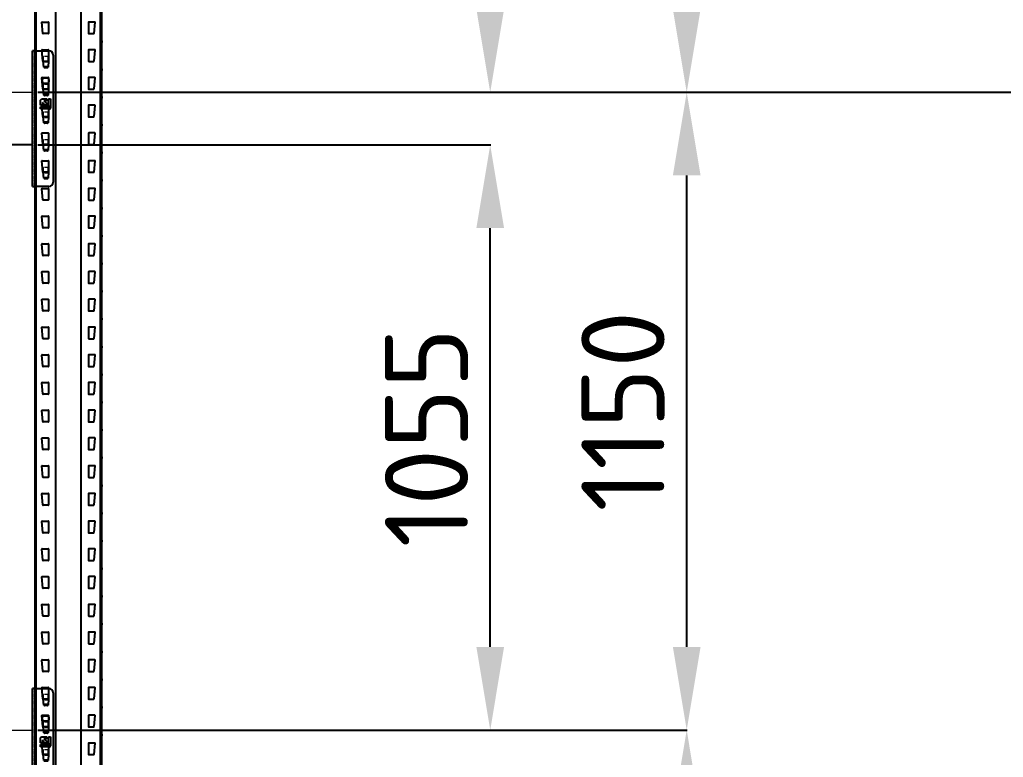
# Model space of a CAD drawing. Header units: millimetres. Extents: x 2140 to 223837, y 2113 to 170313.
# Drawn here: x 214573 to 216347, y 117655 to 118985 of the extents above; entities that cross this region are included whole.
import ezdxf

# ---------------------------------------------------------------- set-up
doc = ezdxf.new("R2010")
doc.units = ezdxf.units.MM
doc.linetypes.add('PHANTOM', pattern=[12.7, 6.35, -1.27, 1.27, -1.27, 1.27, -1.27])
doc.layers.add('0_ANNOT_Dimensions', color=7, linetype='Continuous')
doc.layers.add('2.Стойка', color=7, linetype='Continuous')
doc.layers.add('1.Балка', color=5, linetype='Continuous', lineweight=0)
doc.styles.get("Standard").update_dxf_attribs({"font": 'isocpeur.ttf'})
doc.dimstyles.new('150', dxfattribs={"dimtxt": 150, "dimasz": 150, "dimexe": 1, "dimexo": 10, "dimgap": 40, "dimtad": 1, "dimdec": 0, "dimzin": 0, "dimdsep": 46, "dimtxsty": 'Standard', "dimcen": 0.09, "dimadec": 0, "dimazin": 0, "dimtfac": 1, "dimtdec": 0, "dimtofl": 0, "dimtmove": 0, "dimatfit": 3, "dimfxl": 1, "dimtolj": 1, "dimtzin": 0, "dimarcsym": 0})

# ---------------------------------------------------------------- blocks, each defined once
blk = doc.blocks.new('*U494')
at = {"layer": '2.Стойка', "color": 0, "linetype": 'ByBlock'}
for p, q in [((-120, 0), (-120, 12200)), ((-118, 0), (-118, 12200)), ((-82.7, 0), (-82.7, 12200)), ((-37.3, 0), (-37.3, 12200)), ((-2, 0), (-2, 12200)), ((0, 0), (0, 12200)), ((-106.1, 9230.5), (-108, 9250.5)), ((-107.5, 9251), (-96.5, 9251)), ((-96, 9250.5), (-96, 9230.5)), ((-24, 9250.5), (-24, 9230.5)), ((-12.5, 9251), (-23.5, 9251)), ((-13.9, 9230.5), (-12, 9250.5)), ((-96.5, 9230), (-105.6, 9230)), ((-23.5, 9230), (-14.4, 9230)), ((-122, 9215), (-118, 9215)), ((-120, 9220.5), (-118, 9220.5)), ((-120, 9209.5), (-118, 9209.5)), ((0, 9220.5), (-2, 9220.5)), ((2, 9215), (-2, 9215)), ((0, 9209.5), (-2, 9209.5)), ((-106.1, 9180.5), (-108, 9200.5)), ((-107.5, 9201), (-96.5, 9201)), ((-96, 9200.5), (-96, 9180.5)), ((-24, 9200.5), (-24, 9180.5)), ((-12.5, 9201), (-23.5, 9201)), ((-13.9, 9180.5), (-12, 9200.5)), ((-96.5, 9180), (-105.6, 9180)), ((-23.5, 9180), (-14.4, 9180)), ((-122, 9165), (-118, 9165)), ((-120, 9170.5), (-118, 9170.5)), ((-120, 9159.5), (-118, 9159.5)), ((0, 9170.5), (-2, 9170.5)), ((2, 9165), (-2, 9165)), ((0, 9159.5), (-2, 9159.5)), ((-106.1, 9130.5), (-108, 9150.5)), ((-107.5, 9151), (-96.5, 9151)), ((-96, 9150.5), (-96, 9130.5)), ((-24, 9150.5), (-24, 9130.5)), ((-12.5, 9151), (-23.5, 9151)), ((-13.9, 9130.5), (-12, 9150.5)), ((-120, 9120.5), (-118, 9120.5)), ((-96.5, 9130), (-105.6, 9130)), ((-23.5, 9130), (-14.4, 9130)), ((0, 9120.5), (-2, 9120.5)), ((-122, 9115), (-118, 9115)), ((-120, 9109.5), (-118, 9109.5)), ((2, 9115), (-2, 9115)), ((0, 9109.5), (-2, 9109.5)), ((-106.1, 9080.5), (-108, 9100.5)), ((-107.5, 9101), (-96.5, 9101)), ((-96, 9100.5), (-96, 9080.5)), ((-24, 9100.5), (-24, 9080.5)), ((-12.5, 9101), (-23.5, 9101)), ((-13.9, 9080.5), (-12, 9100.5)), ((-120, 9070.5), (-118, 9070.5)), ((-96.5, 9080), (-105.6, 9080)), ((-23.5, 9080), (-14.4, 9080)), ((0, 9070.5), (-2, 9070.5)), ((-122, 9065), (-118, 9065)), ((-120, 9059.5), (-118, 9059.5)), ((-106.1, 9030.5), (-108, 9050.5)), ((-107.5, 9051), (-96.5, 9051)), ((-96, 9050.5), (-96, 9030.5)), ((-24, 9050.5), (-24, 9030.5)), ((-12.5, 9051), (-23.5, 9051)), ((-13.9, 9030.5), (-12, 9050.5)), ((2, 9065), (-2, 9065)), ((0, 9059.5), (-2, 9059.5)), ((-122, 9015), (-118, 9015)), ((-120, 9020.5), (-118, 9020.5)), ((-96.5, 9030), (-105.6, 9030)), ((-23.5, 9030), (-14.4, 9030)), ((0, 9020.5), (-2, 9020.5)), ((2, 9015), (-2, 9015)), ((-120, 9009.5), (-118, 9009.5)), ((-106.1, 8980.5), (-108, 9000.5)), ((-107.5, 9001), (-96.5, 9001)), ((-96, 9000.5), (-96, 8980.5)), ((-24, 9000.5), (-24, 8980.5)), ((-12.5, 9001), (-23.5, 9001)), ((-13.9, 8980.5), (-12, 9000.5)), ((0, 9009.5), (-2, 9009.5)), ((-96.5, 8980), (-105.6, 8980)), ((-23.5, 8980), (-14.4, 8980)), ((-122, 8965), (-118, 8965)), ((-120, 8970.5), (-118, 8970.5)), ((0, 8970.5), (-2, 8970.5)), ((2, 8965), (-2, 8965)), ((-120, 8959.5), (-118, 8959.5)), ((-106.1, 8930.5), (-108, 8950.5)), ((-107.5, 8951), (-96.5, 8951)), ((-96, 8950.5), (-96, 8930.5)), ((-24, 8950.5), (-24, 8930.5)), ((-12.5, 8951), (-23.5, 8951)), ((-13.9, 8930.5), (-12, 8950.5)), ((0, 8959.5), (-2, 8959.5)), ((-96.5, 8930), (-105.6, 8930)), ((-23.5, 8930), (-14.4, 8930)), ((-122, 8915), (-118, 8915)), ((-120, 8920.5), (-118, 8920.5)), ((-120, 8909.5), (-118, 8909.5)), ((0, 8920.5), (-2, 8920.5)), ((2, 8915), (-2, 8915)), ((0, 8909.5), (-2, 8909.5)), ((-106.1, 8880.5), (-108, 8900.5)), ((-107.5, 8901), (-96.5, 8901)), ((-96, 8900.5), (-96, 8880.5)), ((-24, 8900.5), (-24, 8880.5)), ((-12.5, 8901), (-23.5, 8901)), ((-13.9, 8880.5), (-12, 8900.5)), ((-96.5, 8880), (-105.6, 8880)), ((-23.5, 8880), (-14.4, 8880)), ((-122, 8865), (-118, 8865)), ((-120, 8870.5), (-118, 8870.5)), ((-120, 8859.5), (-118, 8859.5)), ((0, 8870.5), (-2, 8870.5)), ((2, 8865), (-2, 8865)), ((0, 8859.5), (-2, 8859.5)), ((-106.1, 8830.5), (-108, 8850.5)), ((-107.5, 8851), (-96.5, 8851)), ((-96, 8850.5), (-96, 8830.5)), ((-24, 8850.5), (-24, 8830.5)), ((-12.5, 8851), (-23.5, 8851)), ((-13.9, 8830.5), (-12, 8850.5)), ((-120, 8820.5), (-118, 8820.5)), ((-96.5, 8830), (-105.6, 8830)), ((-23.5, 8830), (-14.4, 8830)), ((0, 8820.5), (-2, 8820.5)), ((-122, 8815), (-118, 8815)), ((-120, 8809.5), (-118, 8809.5)), ((-107.5, 8801), (-96.5, 8801)), ((-12.5, 8801), (-23.5, 8801)), ((2, 8815), (-2, 8815)), ((0, 8809.5), (-2, 8809.5)), ((-106.1, 8780.5), (-108, 8800.5)), ((-96, 8800.5), (-96, 8780.5)), ((-24, 8800.5), (-24, 8780.5)), ((-13.9, 8780.5), (-12, 8800.5)), ((-120, 8770.5), (-118, 8770.5)), ((-96.5, 8780), (-105.6, 8780)), ((-23.5, 8780), (-14.4, 8780)), ((0, 8770.5), (-2, 8770.5)), ((-122, 8765), (-118, 8765)), ((-120, 8759.5), (-118, 8759.5)), ((-106.1, 8730.5), (-108, 8750.5)), ((-107.5, 8751), (-96.5, 8751)), ((-96, 8750.5), (-96, 8730.5)), ((-24, 8750.5), (-24, 8730.5)), ((-12.5, 8751), (-23.5, 8751)), ((-13.9, 8730.5), (-12, 8750.5)), ((2, 8765), (-2, 8765)), ((0, 8759.5), (-2, 8759.5)), ((-96.5, 8730), (-105.6, 8730)), ((-23.5, 8730), (-14.4, 8730)), ((-122, 8715), (-118, 8715)), ((-120, 8720.5), (-118, 8720.5)), ((0, 8720.5), (-2, 8720.5)), ((2, 8715), (-2, 8715)), ((-120, 8709.5), (-118, 8709.5)), ((-106.1, 8680.5), (-108, 8700.5)), ((-107.5, 8701), (-96.5, 8701)), ((-96, 8700.5), (-96, 8680.5)), ((-24, 8700.5), (-24, 8680.5)), ((-12.5, 8701), (-23.5, 8701)), ((-13.9, 8680.5), (-12, 8700.5)), ((0, 8709.5), (-2, 8709.5)), ((-96.5, 8680), (-105.6, 8680)), ((-23.5, 8680), (-14.4, 8680)), ((-122, 8665), (-118, 8665)), ((-120, 8670.5), (-118, 8670.5)), ((-120, 8659.5), (-118, 8659.5)), ((0, 8670.5), (-2, 8670.5)), ((2, 8665), (-2, 8665)), ((0, 8659.5), (-2, 8659.5)), ((-106.1, 8630.5), (-108, 8650.5)), ((-107.5, 8651), (-96.5, 8651)), ((-96, 8650.5), (-96, 8630.5)), ((-24, 8650.5), (-24, 8630.5)), ((-12.5, 8651), (-23.5, 8651)), ((-13.9, 8630.5), (-12, 8650.5)), ((-96.5, 8630), (-105.6, 8630)), ((-23.5, 8630), (-14.4, 8630)), ((-122, 8615), (-118, 8615)), ((-120, 8620.5), (-118, 8620.5)), ((-120, 8609.5), (-118, 8609.5)), ((0, 8620.5), (-2, 8620.5)), ((2, 8615), (-2, 8615)), ((0, 8609.5), (-2, 8609.5)), ((-106.1, 8580.5), (-108, 8600.5)), ((-107.5, 8601), (-96.5, 8601)), ((-96, 8600.5), (-96, 8580.5)), ((-24, 8600.5), (-24, 8580.5)), ((-12.5, 8601), (-23.5, 8601)), ((-13.9, 8580.5), (-12, 8600.5)), ((-120, 8570.5), (-118, 8570.5)), ((-96.5, 8580), (-105.6, 8580)), ((-23.5, 8580), (-14.4, 8580)), ((0, 8570.5), (-2, 8570.5)), ((-122, 8565), (-118, 8565)), ((-120, 8559.5), (-118, 8559.5)), ((2, 8565), (-2, 8565)), ((0, 8559.5), (-2, 8559.5)), ((-106.1, 8530.5), (-108, 8550.5)), ((-107.5, 8551), (-96.5, 8551)), ((-96, 8550.5), (-96, 8530.5)), ((-24, 8550.5), (-24, 8530.5)), ((-12.5, 8551), (-23.5, 8551)), ((-13.9, 8530.5), (-12, 8550.5)), ((-120, 8520.5), (-118, 8520.5)), ((-96.5, 8530), (-105.6, 8530)), ((-23.5, 8530), (-14.4, 8530)), ((0, 8520.5), (-2, 8520.5)), ((-122, 8515), (-118, 8515)), ((-120, 8509.5), (-118, 8509.5)), ((-106.1, 8480.5), (-108, 8500.5)), ((-107.5, 8501), (-96.5, 8501)), ((-96, 8500.5), (-96, 8480.5)), ((-24, 8500.5), (-24, 8480.5)), ((-12.5, 8501), (-23.5, 8501)), ((-13.9, 8480.5), (-12, 8500.5)), ((2, 8515), (-2, 8515)), ((0, 8509.5), (-2, 8509.5)), ((-122, 8465), (-118, 8465)), ((-120, 8470.5), (-118, 8470.5)), ((-96.5, 8480), (-105.6, 8480)), ((-23.5, 8480), (-14.4, 8480)), ((0, 8470.5), (-2, 8470.5)), ((2, 8465), (-2, 8465)), ((-120, 8459.5), (-118, 8459.5)), ((-106.1, 8430.5), (-108, 8450.5)), ((-107.5, 8451), (-96.5, 8451)), ((-96, 8450.5), (-96, 8430.5)), ((-24, 8450.5), (-24, 8430.5)), ((-12.5, 8451), (-23.5, 8451)), ((-13.9, 8430.5), (-12, 8450.5)), ((0, 8459.5), (-2, 8459.5)), ((-96.5, 8430), (-105.6, 8430)), ((-23.5, 8430), (-14.4, 8430)), ((-122, 8415), (-118, 8415)), ((-120, 8420.5), (-118, 8420.5)), ((0, 8420.5), (-2, 8420.5)), ((2, 8415), (-2, 8415)), ((-120, 8409.5), (-118, 8409.5)), ((-106.1, 8380.5), (-108, 8400.5)), ((-107.5, 8401), (-96.5, 8401)), ((-96, 8400.5), (-96, 8380.5)), ((-24, 8400.5), (-24, 8380.5)), ((-12.5, 8401), (-23.5, 8401)), ((-13.9, 8380.5), (-12, 8400.5)), ((0, 8409.5), (-2, 8409.5)), ((-96.5, 8380), (-105.6, 8380)), ((-23.5, 8380), (-14.4, 8380)), ((-122, 8365), (-118, 8365)), ((-120, 8370.5), (-118, 8370.5)), ((-120, 8359.5), (-118, 8359.5)), ((0, 8370.5), (-2, 8370.5)), ((2, 8365), (-2, 8365)), ((0, 8359.5), (-2, 8359.5)), ((-106.1, 8330.5), (-108, 8350.5)), ((-107.5, 8351), (-96.5, 8351)), ((-96, 8350.5), (-96, 8330.5)), ((-24, 8350.5), (-24, 8330.5)), ((-12.5, 8351), (-23.5, 8351)), ((-13.9, 8330.5), (-12, 8350.5)), ((-96.5, 8330), (-105.6, 8330)), ((-23.5, 8330), (-14.4, 8330)), ((-122, 8315), (-118, 8315)), ((-120, 8320.5), (-118, 8320.5)), ((-120, 8309.5), (-118, 8309.5)), ((0, 8320.5), (-2, 8320.5)), ((2, 8315), (-2, 8315)), ((0, 8309.5), (-2, 8309.5)), ((-106.1, 8280.5), (-108, 8300.5)), ((-107.5, 8301), (-96.5, 8301)), ((-96, 8300.5), (-96, 8280.5)), ((-24, 8300.5), (-24, 8280.5)), ((-12.5, 8301), (-23.5, 8301)), ((-13.9, 8280.5), (-12, 8300.5)), ((-120, 8270.5), (-118, 8270.5)), ((-96.5, 8280), (-105.6, 8280)), ((-23.5, 8280), (-14.4, 8280)), ((0, 8270.5), (-2, 8270.5)), ((-122, 8265), (-118, 8265)), ((-120, 8259.5), (-118, 8259.5)), ((-107.5, 8251), (-96.5, 8251)), ((-12.5, 8251), (-23.5, 8251)), ((2, 8265), (-2, 8265)), ((0, 8259.5), (-2, 8259.5)), ((-106.1, 8230.5), (-108, 8250.5)), ((-96, 8250.5), (-96, 8230.5)), ((-24, 8250.5), (-24, 8230.5)), ((-13.9, 8230.5), (-12, 8250.5)), ((-120, 8220.5), (-118, 8220.5)), ((-96.5, 8230), (-105.6, 8230)), ((-23.5, 8230), (-14.4, 8230)), ((0, 8220.5), (-2, 8220.5)), ((-122, 8215), (-118, 8215)), ((-120, 8209.5), (-118, 8209.5)), ((-106.1, 8180.5), (-108, 8200.5)), ((-107.5, 8201), (-96.5, 8201)), ((-96, 8200.5), (-96, 8180.5)), ((-24, 8200.5), (-24, 8180.5)), ((-12.5, 8201), (-23.5, 8201)), ((-13.9, 8180.5), (-12, 8200.5)), ((2, 8215), (-2, 8215)), ((0, 8209.5), (-2, 8209.5)), ((-96.5, 8180), (-105.6, 8180)), ((-23.5, 8180), (-14.4, 8180)), ((-122, 8165), (-118, 8165)), ((-120, 8170.5), (-118, 8170.5)), ((0, 8170.5), (-2, 8170.5)), ((2, 8165), (-2, 8165)), ((-120, 8159.5), (-118, 8159.5)), ((-106.1, 8130.5), (-108, 8150.5)), ((-107.5, 8151), (-96.5, 8151)), ((-96, 8150.5), (-96, 8130.5)), ((-24, 8150.5), (-24, 8130.5)), ((-12.5, 8151), (-23.5, 8151)), ((-13.9, 8130.5), (-12, 8150.5)), ((0, 8159.5), (-2, 8159.5)), ((-96.5, 8130), (-105.6, 8130)), ((-23.5, 8130), (-14.4, 8130)), ((-122, 8115), (-118, 8115)), ((-120, 8120.5), (-118, 8120.5)), ((-120, 8109.5), (-118, 8109.5)), ((0, 8120.5), (-2, 8120.5)), ((2, 8115), (-2, 8115)), ((0, 8109.5), (-2, 8109.5)), ((-106.1, 8080.5), (-108, 8100.5)), ((-107.5, 8101), (-96.5, 8101)), ((-96, 8100.5), (-96, 8080.5)), ((-24, 8100.5), (-24, 8080.5)), ((-12.5, 8101), (-23.5, 8101)), ((-13.9, 8080.5), (-12, 8100.5)), ((-96.5, 8080), (-105.6, 8080)), ((-23.5, 8080), (-14.4, 8080)), ((-122, 8065), (-118, 8065)), ((-120, 8070.5), (-118, 8070.5)), ((-120, 8059.5), (-118, 8059.5)), ((0, 8070.5), (-2, 8070.5)), ((2, 8065), (-2, 8065)), ((0, 8059.5), (-2, 8059.5)), ((-106.1, 8030.5), (-108, 8050.5)), ((-107.5, 8051), (-96.5, 8051)), ((-96, 8050.5), (-96, 8030.5)), ((-24, 8050.5), (-24, 8030.5)), ((-12.5, 8051), (-23.5, 8051)), ((-13.9, 8030.5), (-12, 8050.5)), ((-120, 8020.5), (-118, 8020.5)), ((-96.5, 8030), (-105.6, 8030)), ((-23.5, 8030), (-14.4, 8030)), ((0, 8020.5), (-2, 8020.5)), ((-122, 8015), (-118, 8015)), ((-120, 8009.5), (-118, 8009.5)), ((2, 8015), (-2, 8015)), ((0, 8009.5), (-2, 8009.5)), ((-106.1, 7980.5), (-108, 8000.5)), ((-107.5, 8001), (-96.5, 8001)), ((-96, 8000.5), (-96, 7980.5)), ((-24, 8000.5), (-24, 7980.5)), ((-12.5, 8001), (-23.5, 8001)), ((-13.9, 7980.5), (-12, 8000.5)), ((-120, 7970.5), (-118, 7970.5)), ((-96.5, 7980), (-105.6, 7980)), ((-23.5, 7980), (-14.4, 7980)), ((0, 7970.5), (-2, 7970.5)), ((-122, 7965), (-118, 7965)), ((-120, 7959.5), (-118, 7959.5)), ((-106.1, 7930.5), (-108, 7950.5)), ((-107.5, 7951), (-96.5, 7951)), ((-96, 7950.5), (-96, 7930.5)), ((-24, 7950.5), (-24, 7930.5)), ((-12.5, 7951), (-23.5, 7951)), ((-13.9, 7930.5), (-12, 7950.5)), ((2, 7965), (-2, 7965)), ((0, 7959.5), (-2, 7959.5)), ((-96.5, 7930), (-105.6, 7930)), ((-23.5, 7930), (-14.4, 7930))]:
    blk.add_line(p, q, dxfattribs=at)
for centre, start, end in [((-107.5, 9250.5), 90, 185.4403), ((-96.5, 9250.5), 0, 90), ((-23.5, 9250.5), 90, 180), ((-12.5, 9250.5), 354.5597, 90), ((-105.6, 9230.5), 185.4403, 270), ((-96.5, 9230.5), 270, 0), ((-23.5, 9230.5), 180, 270), ((-14.4, 9230.5), 270, 354.5597), ((-107.5, 9200.5), 90, 185.4403), ((-96.5, 9200.5), 0, 90), ((-23.5, 9200.5), 90, 180), ((-12.5, 9200.5), 354.5597, 90), ((-105.6, 9180.5), 185.4403, 270), ((-96.5, 9180.5), 270, 0), ((-23.5, 9180.5), 180, 270), ((-14.4, 9180.5), 270, 354.5597), ((-107.5, 9150.5), 90, 185.4403), ((-96.5, 9150.5), 0, 90), ((-23.5, 9150.5), 90, 180), ((-12.5, 9150.5), 354.5597, 90), ((-105.6, 9130.5), 185.4403, 270), ((-96.5, 9130.5), 270, 0), ((-23.5, 9130.5), 180, 270), ((-14.4, 9130.5), 270, 354.5597), ((-107.5, 9100.5), 90, 185.4403), ((-96.5, 9100.5), 0, 90), ((-23.5, 9100.5), 90, 180), ((-12.5, 9100.5), 354.5597, 90), ((-105.6, 9080.5), 185.4403, 270), ((-96.5, 9080.5), 270, 0), ((-23.5, 9080.5), 180, 270), ((-14.4, 9080.5), 270, 354.5597), ((-107.5, 9050.5), 90, 185.4403), ((-96.5, 9050.5), 0, 90), ((-23.5, 9050.5), 90, 180), ((-12.5, 9050.5), 354.5597, 90), ((-105.6, 9030.5), 185.4403, 270), ((-96.5, 9030.5), 270, 0), ((-23.5, 9030.5), 180, 270), ((-14.4, 9030.5), 270, 354.5597), ((-107.5, 9000.5), 90, 185.4403), ((-96.5, 9000.5), 0, 90), ((-23.5, 9000.5), 90, 180), ((-12.5, 9000.5), 354.5597, 90), ((-105.6, 8980.5), 185.4403, 270), ((-96.5, 8980.5), 270, 0), ((-23.5, 8980.5), 180, 270), ((-14.4, 8980.5), 270, 354.5597), ((-107.5, 8950.5), 90, 185.4403), ((-96.5, 8950.5), 0, 90), ((-23.5, 8950.5), 90, 180), ((-12.5, 8950.5), 354.5597, 90), ((-105.6, 8930.5), 185.4403, 270), ((-96.5, 8930.5), 270, 0), ((-23.5, 8930.5), 180, 270), ((-14.4, 8930.5), 270, 354.5597), ((-107.5, 8900.5), 90, 185.4403), ((-96.5, 8900.5), 0, 90), ((-23.5, 8900.5), 90, 180), ((-12.5, 8900.5), 354.5597, 90), ((-105.6, 8880.5), 185.4403, 270), ((-96.5, 8880.5), 270, 0), ((-23.5, 8880.5), 180, 270), ((-14.4, 8880.5), 270, 354.5597), ((-107.5, 8850.5), 90, 185.4403), ((-96.5, 8850.5), 0, 90), ((-23.5, 8850.5), 90, 180), ((-12.5, 8850.5), 354.5597, 90), ((-105.6, 8830.5), 185.4403, 270), ((-96.5, 8830.5), 270, 0), ((-23.5, 8830.5), 180, 270), ((-14.4, 8830.5), 270, 354.5597), ((-107.5, 8800.5), 90, 185.4403), ((-96.5, 8800.5), 0, 90), ((-23.5, 8800.5), 90, 180), ((-12.5, 8800.5), 354.5597, 90), ((-105.6, 8780.5), 185.4403, 270), ((-96.5, 8780.5), 270, 0), ((-23.5, 8780.5), 180, 270), ((-14.4, 8780.5), 270, 354.5597), ((-107.5, 8750.5), 90, 185.4403), ((-96.5, 8750.5), 0, 90), ((-23.5, 8750.5), 90, 180), ((-12.5, 8750.5), 354.5597, 90), ((-105.6, 8730.5), 185.4403, 270), ((-96.5, 8730.5), 270, 0), ((-23.5, 8730.5), 180, 270), ((-14.4, 8730.5), 270, 354.5597), ((-107.5, 8700.5), 90, 185.4403), ((-96.5, 8700.5), 0, 90), ((-23.5, 8700.5), 90, 180), ((-12.5, 8700.5), 354.5597, 90), ((-105.6, 8680.5), 185.4403, 270), ((-96.5, 8680.5), 270, 0), ((-23.5, 8680.5), 180, 270), ((-14.4, 8680.5), 270, 354.5597), ((-107.5, 8650.5), 90, 185.4403), ((-96.5, 8650.5), 0, 90), ((-23.5, 8650.5), 90, 180), ((-12.5, 8650.5), 354.5597, 90), ((-105.6, 8630.5), 185.4403, 270), ((-96.5, 8630.5), 270, 0), ((-23.5, 8630.5), 180, 270), ((-14.4, 8630.5), 270, 354.5597), ((-107.5, 8600.5), 90, 185.4403), ((-96.5, 8600.5), 0, 90), ((-23.5, 8600.5), 90, 180), ((-12.5, 8600.5), 354.5597, 90), ((-105.6, 8580.5), 185.4403, 270), ((-96.5, 8580.5), 270, 0), ((-23.5, 8580.5), 180, 270), ((-14.4, 8580.5), 270, 354.5597), ((-107.5, 8550.5), 90, 185.4403), ((-96.5, 8550.5), 0, 90), ((-23.5, 8550.5), 90, 180), ((-12.5, 8550.5), 354.5597, 90), ((-105.6, 8530.5), 185.4403, 270), ((-96.5, 8530.5), 270, 0), ((-23.5, 8530.5), 180, 270), ((-14.4, 8530.5), 270, 354.5597), ((-107.5, 8500.5), 90, 185.4403), ((-96.5, 8500.5), 0, 90), ((-23.5, 8500.5), 90, 180), ((-12.5, 8500.5), 354.5597, 90), ((-105.6, 8480.5), 185.4403, 270), ((-96.5, 8480.5), 270, 0), ((-23.5, 8480.5), 180, 270), ((-14.4, 8480.5), 270, 354.5597), ((-107.5, 8450.5), 90, 185.4403), ((-96.5, 8450.5), 0, 90), ((-23.5, 8450.5), 90, 180), ((-12.5, 8450.5), 354.5597, 90), ((-105.6, 8430.5), 185.4403, 270), ((-96.5, 8430.5), 270, 0), ((-23.5, 8430.5), 180, 270), ((-14.4, 8430.5), 270, 354.5597), ((-107.5, 8400.5), 90, 185.4403), ((-96.5, 8400.5), 0, 90), ((-23.5, 8400.5), 90, 180), ((-12.5, 8400.5), 354.5597, 90), ((-105.6, 8380.5), 185.4403, 270), ((-96.5, 8380.5), 270, 0), ((-23.5, 8380.5), 180, 270), ((-14.4, 8380.5), 270, 354.5597), ((-107.5, 8350.5), 90, 185.4403), ((-96.5, 8350.5), 0, 90), ((-23.5, 8350.5), 90, 180), ((-12.5, 8350.5), 354.5597, 90), ((-105.6, 8330.5), 185.4403, 270), ((-96.5, 8330.5), 270, 0), ((-23.5, 8330.5), 180, 270), ((-14.4, 8330.5), 270, 354.5597), ((-107.5, 8300.5), 90, 185.4403), ((-96.5, 8300.5), 0, 90), ((-23.5, 8300.5), 90, 180), ((-12.5, 8300.5), 354.5597, 90), ((-105.6, 8280.5), 185.4403, 270), ((-96.5, 8280.5), 270, 0), ((-23.5, 8280.5), 180, 270), ((-14.4, 8280.5), 270, 354.5597), ((-107.5, 8250.5), 90, 185.4403), ((-96.5, 8250.5), 0, 90), ((-23.5, 8250.5), 90, 180), ((-12.5, 8250.5), 354.5597, 90), ((-105.6, 8230.5), 185.4403, 270), ((-96.5, 8230.5), 270, 0), ((-23.5, 8230.5), 180, 270), ((-14.4, 8230.5), 270, 354.5597), ((-107.5, 8200.5), 90, 185.4403), ((-96.5, 8200.5), 0, 90), ((-23.5, 8200.5), 90, 180), ((-12.5, 8200.5), 354.5597, 90), ((-105.6, 8180.5), 185.4403, 270), ((-96.5, 8180.5), 270, 0), ((-23.5, 8180.5), 180, 270), ((-14.4, 8180.5), 270, 354.5597), ((-107.5, 8150.5), 90, 185.4403), ((-96.5, 8150.5), 0, 90), ((-23.5, 8150.5), 90, 180), ((-12.5, 8150.5), 354.5597, 90), ((-105.6, 8130.5), 185.4403, 270), ((-96.5, 8130.5), 270, 0), ((-23.5, 8130.5), 180, 270), ((-14.4, 8130.5), 270, 354.5597), ((-107.5, 8100.5), 90, 185.4403), ((-96.5, 8100.5), 0, 90), ((-23.5, 8100.5), 90, 180), ((-12.5, 8100.5), 354.5597, 90), ((-105.6, 8080.5), 185.4403, 270), ((-96.5, 8080.5), 270, 0), ((-23.5, 8080.5), 180, 270), ((-14.4, 8080.5), 270, 354.5597), ((-107.5, 8050.5), 90, 185.4403), ((-96.5, 8050.5), 0, 90), ((-23.5, 8050.5), 90, 180), ((-12.5, 8050.5), 354.5597, 90), ((-105.6, 8030.5), 185.4403, 270), ((-96.5, 8030.5), 270, 0), ((-23.5, 8030.5), 180, 270), ((-14.4, 8030.5), 270, 354.5597), ((-107.5, 8000.5), 90, 185.4403), ((-96.5, 8000.5), 0, 90), ((-23.5, 8000.5), 90, 180), ((-12.5, 8000.5), 354.5597, 90), ((-105.6, 7980.5), 185.4403, 270), ((-96.5, 7980.5), 270, 0), ((-23.5, 7980.5), 180, 270), ((-14.4, 7980.5), 270, 354.5597), ((-107.5, 7950.5), 90, 185.4403), ((-96.5, 7950.5), 0, 90), ((-23.5, 7950.5), 90, 180), ((-12.5, 7950.5), 354.5597, 90), ((-105.6, 7930.5), 185.4403, 270), ((-96.5, 7930.5), 270, 0), ((-23.5, 7930.5), 180, 270), ((-14.4, 7930.5), 270, 354.5597)]:
    blk.add_arc(centre, 0.5, start, end, dxfattribs=at)
blk = doc.blocks.new('*U1726')
at = {"layer": '1.Балка', "color": 0, "linetype": 'Continuous', "lineweight": 25}
for p, q in [((2705, -210.7), (2705, 34.3)), ((2712.5, 34.3), (2705, 34.3)), ((2712.5, 34.3), (2734.5, 34.3)), ((2724.6, 15.8), (2724.6, 23.6)), ((2734.2, 15.8), (2734.2, 23.6)), ((2742.5, 26.3), (2742.5, -202.7)), ((2725.6, 4.4), (2724.6, 15.8)), ((2732.4, 5.3), (2726.4, 5.3)), ((2732.2, 3.5), (2726.6, 3.5)), ((2734.2, 15.8), (2733.2, 4.4)), ((2724.9, -14.7), (2732.5, -14.7)), ((2724.6, -34.2), (2724.6, -26.4)), ((2725.6, -45.6), (2724.6, -34.2)), ((2732.5, -24.7), (2724.9, -24.7)), ((2734.2, -34.2), (2733.2, -45.6)), ((2734.2, -34.2), (2734.2, -26.4)), ((2719.5, -54.9), (2721.8, -52.7)), ((2721.8, -52.7), (2730.8, -52.7)), ((2732.4, -44.7), (2726.4, -44.7)), ((2732.2, -46.5), (2726.6, -46.5)), ((2730.8, -52.7), (2730.8, -56.2)), ((2733.8, -66.9), (2733.8, -52.7)), ((2733.8, -52.7), (2737.5, -52.7)), ((2737.5, -52.7), (2737.5, -69.2)), ((2719.5, -63.9), (2719.5, -54.9)), ((2723, -63.9), (2719.5, -63.9)), ((2719.5, -70.7), (2719.5, -66.9)), ((2719.5, -66.9), (2733.8, -66.9)), ((2736, -70.7), (2719.5, -70.7)), ((2728, -64), (2723, -59)), ((2723, -59), (2723, -63.9)), ((2725.8, -56.2), (2730.9, -61.2)), ((2730.8, -56.2), (2725.8, -56.2)), ((2730.9, -61.2), (2728, -64)), ((2724.6, -84.2), (2724.6, -76.4)), ((2725.6, -95.6), (2724.6, -84.2)), ((2734.2, -84.2), (2733.2, -95.6)), ((2734.2, -84.2), (2734.2, -76.4)), ((2732.4, -94.7), (2726.4, -94.7)), ((2732.2, -96.5), (2726.6, -96.5)), ((2705, -135.7), (5, -135.7)), ((2724.6, -134.2), (2724.6, -126.4)), ((2725.6, -145.6), (2724.6, -134.2)), ((2734.2, -134.2), (2733.2, -145.6)), ((2734.2, -134.2), (2734.2, -126.4)), ((2732.4, -144.7), (2726.4, -144.7)), ((2732.2, -146.5), (2726.6, -146.5)), ((2724.6, -184.2), (2724.6, -176.4)), ((2734.2, -184.2), (2734.2, -176.4)), ((2725.6, -195.6), (2724.6, -184.2)), ((2732.4, -194.7), (2726.4, -194.7)), ((2734.2, -184.2), (2733.2, -195.6)), ((2705, -210.7), (2712.5, -210.7)), ((2734.5, -210.7), (2712.5, -210.7)), ((2732.2, -196.5), (2726.6, -196.5))]:
    blk.add_line(p, q, dxfattribs=at)
at = {"layer": '1.Балка', "color": 0, "linetype": 'PHANTOM', "lineweight": 18}
for p, q in [((2709, -210.7), (2709, 34.3)), ((2734.2, 23.6), (2724.6, 23.6)), ((2734.2, 15.7), (2724.6, 15.7)), ((2734.1, 14.7), (2724.7, 14.7)), ((2734, 13.5), (2724.8, 13.5)), ((2734.2, -26.4), (2724.6, -26.4)), ((2734.2, -34.3), (2724.6, -34.3)), ((2734.1, -35.3), (2724.7, -35.3)), ((2734, -36.5), (2724.8, -36.5)), ((2734.2, -76.4), (2724.6, -76.4)), ((2734.2, -84.3), (2724.6, -84.3)), ((2734.1, -85.3), (2724.7, -85.3)), ((2734, -86.5), (2724.8, -86.5)), ((2734.2, -126.4), (2724.6, -126.4)), ((2734.2, -134.3), (2724.6, -134.3)), ((2734.1, -135.3), (2724.7, -135.3)), ((2734, -136.5), (2724.8, -136.5)), ((2734.2, -176.4), (2724.6, -176.4)), ((2734.2, -184.3), (2724.6, -184.3)), ((2734.1, -185.3), (2724.7, -185.3)), ((2734, -186.5), (2724.8, -186.5))]:
    blk.add_line(p, q, dxfattribs=at)
at = {"layer": '1.Балка', "color": 0}
blk.add_line((5, -40.7), (2705, -40.7), dxfattribs=at)
at = {"layer": '1.Балка', "color": 0, "linetype": 'Continuous', "lineweight": 25}
for centre, radius, start, end in [((2734.5, 26.3), 8, 0.0004, 89.9997), ((2726.4, 6.3), 0.99, 185.9117, 270.8038), ((2726.6, 4.5), 1.03, 183.6643, 268.5085), ((2726.6, 4.5), 1, 185.0015, 269.9986), ((2732.2, 4.5), 1.03, 271.4915, 356.3357), ((2732.2, 4.5), 1, 269.9955, 355.0045), ((2732.4, 6.3), 0.99, 269.1962, 354.0883), ((2728.2, -19.7), 6, 123.5568, 236.4432), ((2729.2, -19.7), 6, 303.5568, 56.4432), ((2726.4, -43.7), 0.99, 185.9116, 270.8034), ((2726.6, -45.5), 1.03, 183.6646, 268.5085), ((2726.6, -45.5), 1, 185.0015, 269.9986), ((2732.2, -45.5), 1.03, 271.4915, 356.3354), ((2732.2, -45.5), 1, 269.9955, 355.0045), ((2732.4, -43.7), 0.99, 269.1966, 354.0884), ((2736, -69.2), 1.5, 270, 359.9996), ((2726.4, -93.7), 0.99, 185.9118, 270.8034), ((2726.6, -95.5), 1.03, 183.6645, 268.5084), ((2726.6, -95.5), 1, 185.0015, 269.9986), ((2732.2, -95.5), 1.03, 271.4916, 356.3355), ((2732.2, -95.5), 1, 269.9955, 355.0044), ((2732.4, -93.7), 0.99, 269.1966, 354.0882), ((2726.4, -143.7), 0.99, 185.9119, 270.8034), ((2726.6, -145.5), 1.03, 183.6645, 268.5083), ((2726.6, -145.5), 1, 185.0015, 269.9986), ((2732.2, -145.5), 1.03, 271.4917, 356.3355), ((2732.2, -145.5), 1, 269.9955, 355.0045), ((2732.4, -143.7), 0.99, 269.1966, 354.0881), ((2726.4, -193.7), 0.99, 185.9116, 270.8034), ((2732.4, -193.7), 0.99, 269.1966, 354.0884), ((2726.6, -195.5), 1.03, 183.6643, 268.5085), ((2726.6, -195.5), 1, 185.0015, 269.9986), ((2732.2, -195.5), 1.03, 271.4915, 356.3357), ((2732.2, -195.5), 1, 269.9955, 355.0045), ((2734.5, -202.7), 8, 270.0003, 359.9996)]:
    blk.add_arc(centre, radius, start, end, dxfattribs=at)
blk = doc.blocks.new('*D1216')
at = {"layer": '0_ANNOT_Dimensions', "color": 0, "lineweight": -2, "transparency": 16777216}
for p, q in [((214606, 117703.8), (215777.2, 117703.8)), ((215776.2, 116553.8), (215776.2, 117553.8)), ((214606, 116403.8), (215777.2, 116403.8))]:
    blk.add_line(p, q, dxfattribs=at)
at = {"layer": '0_ANNOT_Dimensions', "color": 0, "transparency": 16777216}
for points in [[(215751.2, 117553.8), (215801.2, 117553.8), (215776.2, 117703.8)], [(215751.2, 116553.8), (215801.2, 116553.8), (215776.2, 116403.8)]]:
    blk.add_solid(points, dxfattribs=at)
at = {"layer": 'Defpoints', "color": 0, "transparency": 16777216}
for p in [(214596, 117703.8), (215776.2, 117703.8), (214596, 116403.8)]:
    blk.add_point(p, dxfattribs=at)
at = {"layer": '0_ANNOT_Dimensions', "color": 0, "transparency": 16777216, "insert": (215661.2, 117053.8), "char_height": 150, "attachment_point": 5, "rotation": 90}
blk.add_mtext('\\A1;1300', dxfattribs=at)
blk = doc.blocks.new('*D1619')
at = {"layer": '0_ANNOT_Dimensions', "color": 0, "lineweight": -2, "transparency": 16777216}
for p, q in [((214606, 118758.8), (215422.8, 118758.8)), ((215421.8, 117853.8), (215421.8, 118608.8)), ((214606, 117703.8), (215422.8, 117703.8))]:
    blk.add_line(p, q, dxfattribs=at)
at = {"layer": '0_ANNOT_Dimensions', "color": 0, "transparency": 16777216}
for points in [[(215396.8, 118608.8), (215446.8, 118608.8), (215421.8, 118758.8)], [(215396.8, 117853.8), (215446.8, 117853.8), (215421.8, 117703.8)]]:
    blk.add_solid(points, dxfattribs=at)
at = {"layer": 'Defpoints', "color": 0, "transparency": 16777216}
for p in [(214596, 118758.8), (215421.8, 118758.8), (214596, 117703.8)]:
    blk.add_point(p, dxfattribs=at)
at = {"layer": '0_ANNOT_Dimensions', "color": 0, "transparency": 16777216, "insert": (215306.8, 118231.3), "char_height": 150, "attachment_point": 5, "rotation": 90}
blk.add_mtext('\\A1;1055', dxfattribs=at)
blk = doc.blocks.new('*D1620')
at = {"layer": '0_ANNOT_Dimensions', "color": 0, "lineweight": -2, "transparency": 16777216}
for p, q in [((214606, 118853.8), (215777.2, 118853.8)), ((215776.2, 117853.8), (215776.2, 118703.8)), ((214606, 117703.8), (215777.2, 117703.8))]:
    blk.add_line(p, q, dxfattribs=at)
at = {"layer": '0_ANNOT_Dimensions', "color": 0, "transparency": 16777216}
for points in [[(215751.2, 118703.8), (215801.2, 118703.8), (215776.2, 118853.8)], [(215751.2, 117853.8), (215801.2, 117853.8), (215776.2, 117703.8)]]:
    blk.add_solid(points, dxfattribs=at)
at = {"layer": 'Defpoints', "color": 0, "transparency": 16777216}
for p in [(214596, 118853.8), (215776.2, 118853.8), (214596, 117703.8)]:
    blk.add_point(p, dxfattribs=at)
at = {"layer": '0_ANNOT_Dimensions', "color": 0, "transparency": 16777216, "insert": (215661.2, 118278.8), "char_height": 150, "attachment_point": 5, "rotation": 90}
blk.add_mtext('\\A1;1150', dxfattribs=at)
blk = doc.blocks.new('*D1622')
at = {"layer": '0_ANNOT_Dimensions', "color": 0, "lineweight": -2, "transparency": 16777216}
for p, q in [((214606, 118853.8), (217762.8, 118853.8)), ((217761.8, 109872.5), (217761.8, 118703.8)), ((214744, 109722.5), (217762.8, 109722.5))]:
    blk.add_line(p, q, dxfattribs=at)
at = {"layer": '0_ANNOT_Dimensions', "color": 0, "transparency": 16777216}
for points in [[(217736.8, 118703.8), (217786.8, 118703.8), (217761.8, 118853.8)], [(217736.8, 109872.5), (217786.8, 109872.5), (217761.8, 109722.5)]]:
    blk.add_solid(points, dxfattribs=at)
at = {"layer": 'Defpoints', "color": 0, "transparency": 16777216}
for p in [(214596, 118853.8), (217761.8, 118853.8), (214734, 109722.5)]:
    blk.add_point(p, dxfattribs=at)
at = {"layer": '0_ANNOT_Dimensions', "color": 0, "transparency": 16777216, "insert": (217646.8, 114288.1), "char_height": 150, "attachment_point": 5, "rotation": 90}
blk.add_mtext('\\A1;9131', dxfattribs=at)
blk = doc.blocks.new('*D1615')
at = {"layer": '0_ANNOT_Dimensions', "color": 0, "lineweight": -2, "transparency": 16777216}
for p, q in [((214606, 119908.8), (215422.8, 119908.8)), ((215421.8, 119003.8), (215421.8, 119758.8)), ((214606, 118853.8), (215422.8, 118853.8))]:
    blk.add_line(p, q, dxfattribs=at)
at = {"layer": '0_ANNOT_Dimensions', "color": 0, "transparency": 16777216}
for points in [[(215396.8, 119758.8), (215446.8, 119758.8), (215421.8, 119908.8)], [(215396.8, 119003.8), (215446.8, 119003.8), (215421.8, 118853.8)]]:
    blk.add_solid(points, dxfattribs=at)
at = {"layer": 'Defpoints', "color": 0, "transparency": 16777216}
for p in [(214596, 119908.8), (215421.8, 119908.8), (214596, 118853.8)]:
    blk.add_point(p, dxfattribs=at)
at = {"layer": '0_ANNOT_Dimensions', "color": 0, "transparency": 16777216, "insert": (215306.8, 119381.3), "char_height": 150, "attachment_point": 5, "rotation": 90}
blk.add_mtext('\\A1;1055', dxfattribs=at)
blk = doc.blocks.new('*D1616')
at = {"layer": '0_ANNOT_Dimensions', "color": 0, "lineweight": -2, "transparency": 16777216}
for p, q in [((214606, 120003.8), (215777.2, 120003.8)), ((215776.2, 119003.8), (215776.2, 119853.8)), ((214606, 118853.8), (215777.2, 118853.8))]:
    blk.add_line(p, q, dxfattribs=at)
at = {"layer": '0_ANNOT_Dimensions', "color": 0, "transparency": 16777216}
for points in [[(215751.2, 119853.8), (215801.2, 119853.8), (215776.2, 120003.8)], [(215751.2, 119003.8), (215801.2, 119003.8), (215776.2, 118853.8)]]:
    blk.add_solid(points, dxfattribs=at)
at = {"layer": 'Defpoints', "color": 0, "transparency": 16777216}
for p in [(214596, 120003.8), (215776.2, 120003.8), (214596, 118853.8)]:
    blk.add_point(p, dxfattribs=at)
at = {"layer": '0_ANNOT_Dimensions', "color": 0, "transparency": 16777216, "insert": (215661.2, 119428.8), "char_height": 150, "attachment_point": 5, "rotation": 90}
blk.add_mtext('\\A1;1150', dxfattribs=at)
blk = doc.blocks.new('*D1634')
at = {"layer": '0_ANNOT_Dimensions', "color": 0, "lineweight": -2, "transparency": 16777216}
for p, q in [((214606, 120003.8), (218097.6, 120003.8)), ((218096.6, 109872.5), (218096.6, 119853.8)), ((214744, 109722.5), (218097.6, 109722.5))]:
    blk.add_line(p, q, dxfattribs=at)
at = {"layer": '0_ANNOT_Dimensions', "color": 0, "transparency": 16777216}
for points in [[(218071.6, 119853.8), (218121.6, 119853.8), (218096.6, 120003.8)], [(218071.6, 109872.5), (218121.6, 109872.5), (218096.6, 109722.5)]]:
    blk.add_solid(points, dxfattribs=at)
at = {"layer": 'Defpoints', "color": 0, "transparency": 16777216}
for p in [(214596, 120003.8), (218096.6, 120003.8), (214734, 109722.5)]:
    blk.add_point(p, dxfattribs=at)
at = {"layer": '0_ANNOT_Dimensions', "color": 0, "transparency": 16777216, "insert": (217981.6, 114863.1), "char_height": 150, "attachment_point": 5, "rotation": 90}
blk.add_mtext('\\A1;10281', dxfattribs=at)

msp = doc.modelspace()

# ---------------------------------------------------------------- block references
at = {"layer": '1.Балка', "color": 1}
for p in [(211891, 118894.5), (211891, 117744.5)]:
    msp.add_blockref('*U1726', p, dxfattribs=at)
at = {"layer": '2.Стойка', "color": 0}
msp.add_blockref('*U494', (214721, 109729.5), dxfattribs=at)

# ---------------------------------------------------------------- dimensions: what is measured, and where the dimension line sits
at = {"layer": '0_ANNOT_Dimensions'}
for base, p1, p2, picture, middle in [((215776.2, 120003.8), (214596, 118853.8), (214596, 120003.8), '*D1616', (215661.2, 119428.8)), ((218096.6, 120003.8), (214734, 109722.5), (214596, 120003.8), '*D1634', (217981.6, 114863.1)), ((215776.2, 118853.8), (214596, 117703.8), (214596, 118853.8), '*D1620', (215661.2, 118278.8)), ((217761.8, 118853.8), (214734, 109722.5), (214596, 118853.8), '*D1622', (217646.8, 114288.1)), ((215776.2, 117703.8), (214596, 116403.8), (214596, 117703.8), '*D1216', (215661.2, 117053.8))]:
    dim = msp.add_linear_dim(base=base, p1=p1, p2=p2, angle=90, dimstyle='150', dxfattribs=at)
    dim.commit()
    dim.dimension.update_dxf_attribs({"geometry": picture, "text_midpoint": middle})
at = {"layer": '0_ANNOT_Dimensions', "color": 1}
for base, p1, p2, picture, middle in [((215421.8, 119908.8), (214596, 118853.8), (214596, 119908.8), '*D1615', (215306.8, 119381.3)), ((215421.8, 118758.8), (214596, 117703.8), (214596, 118758.8), '*D1619', (215306.8, 118231.3))]:
    dim = msp.add_linear_dim(base=base, p1=p1, p2=p2, angle=90, dimstyle='150', dxfattribs=at)
    dim.commit()
    dim.dimension.update_dxf_attribs({"geometry": picture, "text_midpoint": middle})

doc.saveas('drawing.dxf')
